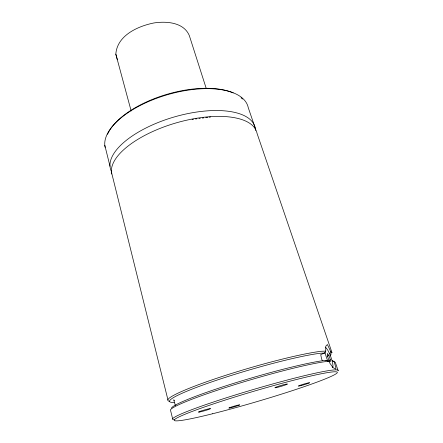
<?xml version="1.0" encoding="UTF-8"?>
<svg xmlns="http://www.w3.org/2000/svg" width="443" height="443" viewBox="0 0 443 443"><rect width="100%" height="100%" fill="white"/><g stroke="black" fill="none" stroke-linecap="round" stroke-linejoin="round"><path stroke-width="0.66" d="M330.378 359.794L330.251 361.826L328.695 359.672L327.272 355.48L327.421 353.481L328.966 355.64L330.378 359.794L328.545 360.386M131.145 110.955L115.828 54.157C117.085 35.468 137.867 26.159 153.926 22.958C166.346 21.048 183.601 22.222 189.294 35.501L206.266 88.567M322.316 360.58L321.552 358.824L320.721 354.533L324.691 353.043L325.738 351.116L325.766 346.199L327.432 344.532L330.755 351.709L329.919 353.597L331.043 354.295A84.153 7.647 -16.4 0 1 330.317 355.397M327.144 356.233L328.966 355.64M325.815 360.774L327.028 360.38L329.071 361.388L329.874 363.221L333.058 367.668L335.811 369.119L335.849 367.734L334.194 361.698L332.383 360.735L333.435 361.305M192.118 119.411L193.48 119.233M195.529 118.968L196.891 118.79M198.935 118.53L200.297 118.353M202.34 118.087L203.702 117.91M205.746 117.644L207.795 117.378M209.157 117.201L210.519 117.024M329.071 361.388L324.874 361.704A85.986 6.739 -16.4 0 0 234.153 384.806A85.986 6.739 -16.4 0 0 170.433 409.908L172.626 418.751M327.028 360.38L323.091 360.657A84.469 6.795 -16.4 0 0 234.031 383.256A84.469 6.795 -16.4 0 0 171.474 408.053M324.691 353.043L320.594 353.221A84.153 7.647 -16.4 0 0 216.882 380.138A84.153 7.647 -16.4 0 0 174.138 402.51M325.738 351.116L321.363 351.277A85.538 7.952 -16.4 0 0 220.697 376.954A85.538 7.952 -16.4 0 0 169.652 401.336M334.194 361.698L335.296 362.296L338.197 370.791A86.379 5.681 -16.4 0 0 248.324 391.008A86.379 5.681 -16.4 0 0 174.249 419.814M330.755 351.709L331.945 352.49A85.538 7.952 -16.4 0 1 331.558 353.215M174.481 400.583L173.745 399.813L175.395 405.683M255.179 127.938L248.252 107.671A74.302 33.95 -16.4 0 0 169.553 94.11A74.302 33.95 -16.4 0 0 105.113 147.342M331.945 352.49L257.034 133.354A75.482 31.608 -16.4 0 0 177.732 122.445A75.482 31.608 -16.4 0 0 111.719 174.005M115.828 54.157L117.34 59.705M104.803 145.287L110.014 166.308M111.409 171.928L167.897 399.691M107.555 134.301A73.001 33.469 -16.4 0 1 162.088 95.838A73.001 33.469 -16.4 0 1 233.217 92.914M241.081 97.759A73.001 33.469 -16.4 0 1 242.426 99.066M111.37 171.336A75.232 32.112 -16.4 0 1 175.378 116.636A75.232 32.112 -16.4 0 1 255.445 130.53M328.019 361.554A10.726 2.165 70.2 0 1 325.035 352.368M325.417 347.583A10.726 2.165 70.2 0 1 330.871 357.014A10.726 2.165 70.2 0 1 332.627 367.673M212.629 413.745A84.984 5.405 -16.4 0 0 337.295 372.629A84.984 5.405 -16.4 0 0 217.496 402.565A84.984 5.405 -16.4 0 0 212.629 413.745M229.862 407.959A5.67 0.332 -16.3 0 0 239.237 405.162A5.67 0.332 -16.3 0 0 233.655 406.303A5.67 0.332 -16.3 0 0 229.862 407.959M199.721 411.996A6.318 0.41 -16.1 0 0 210.12 408.895A6.318 0.41 -16.1 0 0 203.536 410.207A6.318 0.41 -16.1 0 0 199.721 411.996M275.801 387.708A6.556 0.449 -16.6 0 0 286.682 384.458A6.556 0.449 -16.6 0 0 280.868 385.493A6.556 0.449 -16.6 0 0 275.801 387.708M301.174 385.565A5.881 0.354 -16.6 0 0 309.602 382.73A5.881 0.354 -16.6 0 0 301.118 384.939A5.881 0.354 -16.6 0 0 301.174 385.565"/></g></svg>
